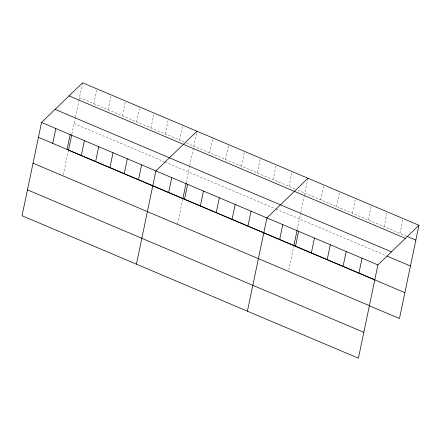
<?xml version="1.0" encoding="UTF-8"?>
<svg xmlns="http://www.w3.org/2000/svg" width="441" height="441" viewBox="0 0 441 441"><rect width="100%" height="100%" fill="white"/><g stroke="black" fill="none" stroke-linecap="round" stroke-linejoin="round"><path stroke-width="0.33" stroke-dasharray="2.21 1.65" d="M63.372 174.779L68.372 150.844M71.85 134.196L75.295 117.708M75.428 117.063L78.807 100.884M78.945 100.239L82.588 82.803M93.779 103.707L96.882 88.861M108.078 109.759L111.176 94.914M122.372 115.812L125.47 100.967M136.666 121.87L139.769 107.025M150.96 127.923L154.063 113.078M165.259 133.976L168.357 119.131M179.553 140.034L182.657 125.189M177.602 223.863L182.872 198.632M186.212 182.635L189.658 166.141M189.795 165.496L196.813 131.887M209.707 152.801L212.805 137.956M225.56 159.515L228.664 144.67M241.42 166.235L244.523 151.39M257.279 172.949L260.377 158.104M273.133 179.663L276.237 164.818M288.993 186.383L292.091 171.538M288.734 270.228L293.734 246.287M297.212 229.645L300.657 213.152M300.795 212.507L304.174 196.333M304.307 195.683L307.95 178.252M320.706 199.812L323.804 184.966M336.56 206.526L339.664 191.681M352.42 213.246L355.523 198.4M368.279 219.96L371.377 205.115M384.133 226.674L387.237 211.829M399.993 233.394L403.091 218.549M79.485 97.648L183.903 141.875M186.389 142.928L295.332 189.068M297.873 190.143L406.332 236.078M74.077 123.53L164.201 161.698M164.824 161.963L275.338 208.769M275.972 209.04L385.704 255.51"/><path stroke-width="0.66" d="M41.537 122.466L22.05 215.737L358.412 358.197L377.898 264.925L418.95 225.263L82.588 82.803L41.537 122.466L377.898 264.925M52.727 143.369L55.831 128.524M67.026 149.422L70.125 134.577M71.712 134.863L68.509 150.194L82.803 156.252M81.32 155.475L84.424 140.629M95.614 161.533L98.718 146.688M109.914 167.586L113.012 152.74M124.208 173.638L127.306 158.793M138.502 179.696L141.605 164.846M136.412 264.176L155.899 170.904L196.951 131.242M168.655 192.463L171.758 177.618M186.074 183.296L182.872 198.632L154.278 186.521M184.514 199.178L187.612 184.332M200.368 205.897L203.472 191.052M216.228 212.612L219.326 197.766M232.082 219.326L235.185 204.481M247.941 226.046L251.045 211.195M247.412 311.186L266.899 217.915L307.95 178.252M279.655 239.474L282.758 224.629M293.871 245.643L297.074 230.307M295.514 246.188L298.612 231.343M311.368 252.908L314.472 238.063M327.228 259.622L330.326 244.777M343.081 266.336L346.185 251.491M358.941 273.056L362.044 258.205M418.95 225.263L399.463 318.534L369.652 305.905M406.966 236.348L415.846 240.108M69.039 95.895L405.406 238.349M55.081 109.379L391.448 251.833M386.972 256.05L410.444 265.989M38.433 137.311L374.8 279.77M83.426 156.511L96.474 162.04M97.097 162.305L139.984 180.468M140.607 180.733L153.661 186.256M183.506 198.902L213.951 211.796M214.585 212.06L246.299 225.494M246.932 225.764L309.731 252.357M310.365 252.627L356.664 272.235M357.298 272.505L404.871 292.653M33.025 163.192L369.393 305.652M27.458 189.856L363.819 332.316"/></g></svg>
